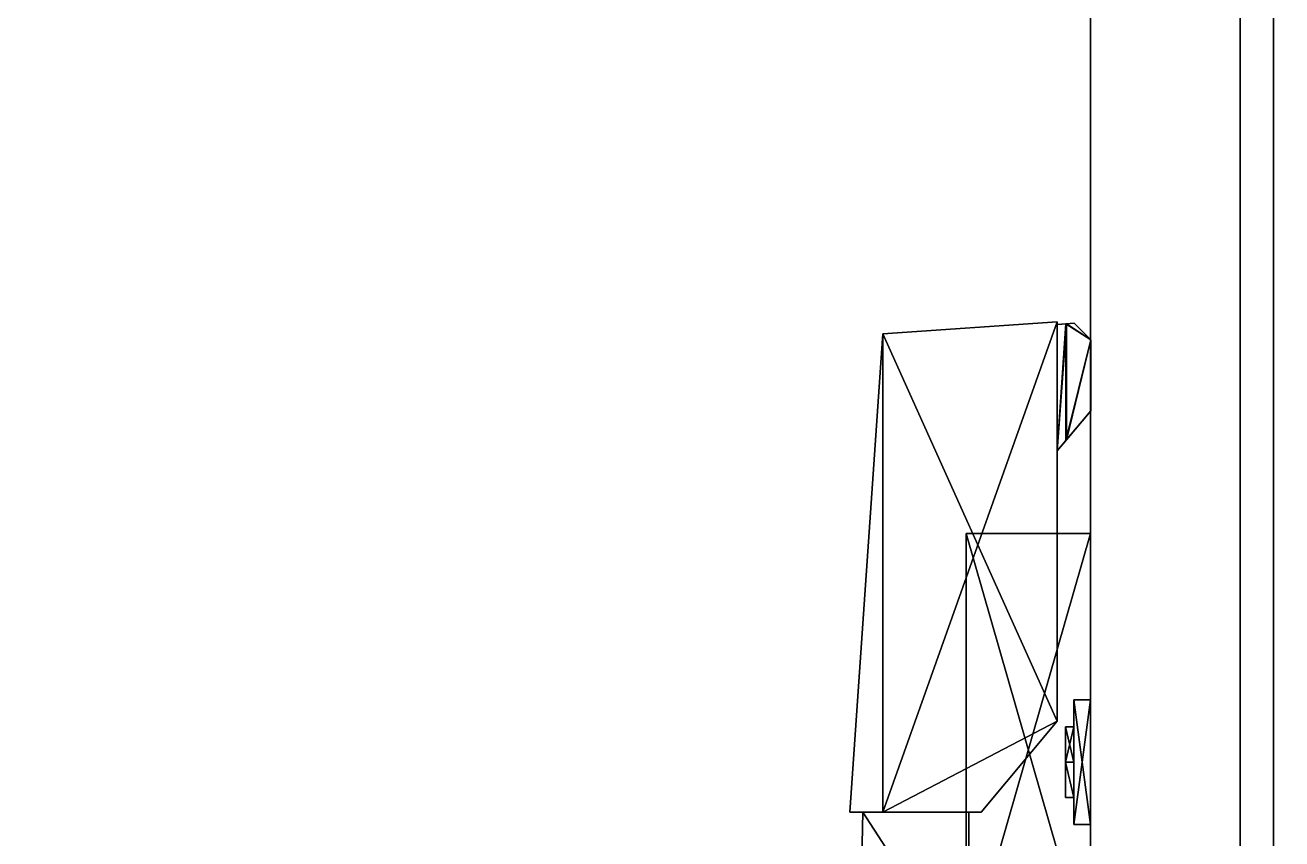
# Model space of a CAD drawing. Extents: x 0 to 7800, y -5130 to 1.
# Drawn here: x 6334.7 to 6485.7, y -691.2 to -593.4 of the extents above; entities that cross this region are included whole.
import ezdxf

# ---------------------------------------------------------------- set-up
doc = ezdxf.new("R2010")
doc.units = 0
for name, color, linetype in [('LAYER0', 7, 'CONTINUOUS'), ('LAYER2', 7, 'CONTINUOUS'), ('LAYER481', 253, 'CONTINUOUS'), ('LAYER515', 7, 'CONTINUOUS'), ('LAYER532', 7, 'CONTINUOUS'), ('LAYER533', 7, 'CONTINUOUS'), ('LAYER536', 253, 'CONTINUOUS'), ('LAYER537', 253, 'CONTINUOUS'), ('LAYER539', 253, 'CONTINUOUS'), ('LAYER540', 253, 'CONTINUOUS'), ('LAYER546', 253, 'CONTINUOUS'), ('LAYER667', 35, 'CONTINUOUS'), ('LAYER907', 2, 'CONTINUOUS')]:
    doc.layers.add(name, color=color, linetype=linetype)

msp = doc.modelspace()

# ---------------------------------------------------------------- linework, layer by layer
at = {"layer": 'LAYER0'}
for points, invisible_edges in [([(7199.692, -1929.002, -5), (5130.692, -289.002, -5), (7199.692, 0.998, -5), (7199.692, -1929.002, -5)], 7), ([(5130.692, -289.002), (7199.692, -1929.002), (5130.692, 0.998), (5130.692, -289.002)], 3), ([(5130.692, 0.998), (7199.692, -1929.002), (7199.692, 0.998), (5130.692, 0.998)], 3), ([(4825.692, -1929.002, -5), (5130.692, -289.002, -5), (7199.692, -1929.002, -5), (4825.692, -1929.002, -5)], 3), ([(5130.692, -289.002), (4825.692, -1929.002), (7199.692, -1929.002), (5130.692, -289.002)], 5)]:
    msp.add_3dface(points, dxfattribs=dict(at, invisible_edges=invisible_edges))
at = {"layer": 'LAYER481', "invisible_edges": 1}
for points in [[(6480.695, -149, 1992), (5280.695, -739, 1992), (5280.695, -149, 1992), (6480.695, -149, 1992)], [(5280.695, -739, 1992), (6480.695, -149, 1992), (6480.695, -739, 1992), (5280.695, -739, 1992)], [(6480.695, -739, 2010), (5280.695, -149, 2010), (5280.695, -739, 2010), (6480.695, -739, 2010)], [(5280.695, -149, 2010), (6480.695, -739, 2010), (6480.695, -149, 2010), (5280.695, -149, 2010)], [(6480.695, -149, 1992), (6480.695, -739, 2010), (6480.695, -739, 1992), (6480.695, -149, 1992)], [(6480.695, -739, 2010), (6480.695, -149, 1992), (6480.695, -149, 2010), (6480.695, -739, 2010)]]:
    msp.add_3dface(points, dxfattribs=at)
at = {"layer": 'LAYER515', "invisible_edges": 1}
for points in [[(6462.695, -149, 2010), (6462.695, -719, 2380), (6462.695, -149, 2380), (6462.695, -149, 2010)], [(6462.695, -719, 2380), (6462.695, -149, 2010), (6462.695, -719, 2010), (6462.695, -719, 2380)], [(6462.695, -149, 2010), (6480.695, -719, 2010), (6462.695, -719, 2010), (6462.695, -149, 2010)], [(6480.695, -719, 2010), (6462.695, -149, 2010), (6480.695, -149, 2010), (6480.695, -719, 2010)], [(6480.695, -149, 2380), (6462.695, -719, 2380), (6480.695, -719, 2380), (6480.695, -149, 2380)], [(6462.695, -719, 2380), (6480.695, -149, 2380), (6462.695, -149, 2380), (6462.695, -719, 2380)], [(6480.695, -719, 2010), (6480.695, -149, 2380), (6480.695, -719, 2380), (6480.695, -719, 2010)], [(6480.695, -149, 2380), (6480.695, -719, 2010), (6480.695, -149, 2010), (6480.695, -149, 2380)]]:
    msp.add_3dface(points, dxfattribs=at)
at = {"layer": 'LAYER532', "invisible_edges": 1}
for points in [[(6462.695, -149, 2011), (5898.695, -719, 2011), (5898.695, -149, 2011), (6462.695, -149, 2011)], [(5898.695, -719, 2011), (6462.695, -149, 2011), (6462.695, -719, 2011), (5898.695, -719, 2011)], [(6462.695, -719, 2029), (5898.695, -149, 2029), (5898.695, -719, 2029), (6462.695, -719, 2029)], [(5898.695, -149, 2029), (6462.695, -719, 2029), (6462.695, -149, 2029), (5898.695, -149, 2029)], [(6462.695, -149, 2011), (6462.695, -719, 2029), (6462.695, -719, 2011), (6462.695, -149, 2011)], [(6462.695, -719, 2029), (6462.695, -149, 2011), (6462.695, -149, 2029), (6462.695, -719, 2029)]]:
    msp.add_3dface(points, dxfattribs=at)
at = {"layer": 'LAYER533', "invisible_edges": 1}
for points in [[(5898.695, -149, 2379), (6462.695, -719, 2379), (6462.695, -149, 2379), (5898.695, -149, 2379)], [(6462.695, -719, 2379), (5898.695, -149, 2379), (5898.695, -719, 2379), (6462.695, -719, 2379)], [(5898.695, -719, 2361), (6462.695, -149, 2361), (6462.695, -719, 2361), (5898.695, -719, 2361)], [(6462.695, -149, 2361), (5898.695, -719, 2361), (5898.695, -149, 2361), (6462.695, -149, 2361)], [(6462.695, -149, 2361), (6462.695, -719, 2379), (6462.695, -719, 2361), (6462.695, -149, 2361)], [(6462.695, -719, 2379), (6462.695, -149, 2361), (6462.695, -149, 2379), (6462.695, -719, 2379)]]:
    msp.add_3dface(points, dxfattribs=at)
at = {"layer": 'LAYER536'}
for points in [[(6458.695, -629.0423, 2121.8), (6437.77, -630.5056, 2121.8), (6437.77, -688.011, 2121.8), (6458.695, -629.0423, 2121.8)], [(6458.695, -629.0423, 2121.8), (6437.77, -688.011, 2121.8), (6458.695, -677.0402, 2121.8), (6458.695, -629.0423, 2121.8)], [(6458.695, -629.0423, 2104.2), (6437.77, -630.5056, 2104.2), (6458.695, -629.0423, 2121.8), (6458.695, -629.0423, 2104.2)], [(6458.695, -629.0423, 2121.8), (6437.77, -630.5056, 2104.2), (6437.77, -630.5056, 2121.8), (6458.695, -629.0423, 2121.8)], [(6437.77, -630.5056, 2104.2), (6458.695, -629.0423, 2104.2), (6458.695, -677.0402, 2104.2), (6437.77, -630.5056, 2104.2)], [(6458.695, -629.0423, 2104.2), (6458.695, -629.0423, 2121.8), (6458.695, -677.0402, 2121.8), (6458.695, -629.0423, 2104.2)], [(6458.695, -629.0423, 2104.2), (6458.695, -677.0402, 2121.8), (6458.695, -677.0402, 2104.2), (6458.695, -629.0423, 2104.2)], [(6458.695, -629.3698, 2121.171), (6459.727, -629.2977, 2122.125), (6459.819, -629.2913, 2121.525), (6458.695, -629.3698, 2121.171)], [(6459.819, -643.2256, 2121.525), (6458.695, -644.5651, 2121.171), (6459.819, -629.2913, 2121.525), (6459.819, -643.2256, 2121.525)], [(6459.819, -629.2913, 2121.525), (6458.695, -644.5651, 2121.171), (6458.695, -629.3698, 2121.171), (6459.819, -629.2913, 2121.525)], [(6459.727, -629.2977, 2103.875), (6458.695, -629.3698, 2104.829), (6459.819, -629.2913, 2104.475), (6459.727, -629.2977, 2103.875)], [(6458.695, -644.5651, 2104.829), (6459.819, -643.2256, 2104.475), (6459.819, -629.2913, 2104.475), (6458.695, -644.5651, 2104.829)], [(6458.695, -644.5651, 2104.829), (6459.819, -629.2913, 2104.475), (6458.695, -629.3698, 2104.829), (6458.695, -644.5651, 2104.829)], [(6458.695, -629.3698, 2121.8), (6458.695, -644.5651, 2121.8), (6459.727, -629.2977, 2122.125), (6458.695, -629.3698, 2121.8)], [(6459.727, -629.2977, 2122.125), (6458.695, -644.5651, 2121.8), (6459.727, -643.3355, 2122.125), (6459.727, -629.2977, 2122.125)], [(6458.695, -629.3698, 2121.171), (6458.695, -629.3698, 2121.8), (6459.727, -629.2977, 2122.125), (6458.695, -629.3698, 2121.171)], [(6458.695, -644.5651, 2104.2), (6458.695, -629.3698, 2104.2), (6459.727, -629.2977, 2103.875), (6458.695, -644.5651, 2104.2)], [(6458.695, -644.5651, 2104.2), (6459.727, -629.2977, 2103.875), (6459.727, -643.3355, 2103.875), (6458.695, -644.5651, 2104.2)], [(6458.695, -629.3698, 2104.2), (6458.695, -629.3698, 2104.829), (6459.727, -629.2977, 2103.875), (6458.695, -629.3698, 2104.2)], [(6460.745, -629.2314, 2122.125), (6459.727, -629.2977, 2122.125), (6462.745, -631.2314, 2122.125), (6460.745, -629.2314, 2122.125)], [(6459.727, -629.2977, 2103.875), (6460.745, -629.2314, 2103.875), (6462.745, -631.2314, 2103.875), (6459.727, -629.2977, 2103.875)], [(6460.745, -629.2314, 2122.125), (6459.819, -629.2913, 2121.525), (6459.727, -629.2977, 2122.125), (6460.745, -629.2314, 2122.125)], [(6459.819, -629.2913, 2104.475), (6460.745, -629.2314, 2103.875), (6459.727, -629.2977, 2103.875), (6459.819, -629.2913, 2104.475)], [(6459.727, -643.3355, 2122.125), (6462.745, -631.2314, 2122.125), (6459.727, -629.2977, 2122.125), (6459.727, -643.3355, 2122.125)], [(6462.745, -631.2314, 2103.875), (6459.727, -643.3355, 2103.875), (6459.727, -629.2977, 2103.875), (6462.745, -631.2314, 2103.875)], [(6460.745, -629.2314, 2121.525), (6462.745, -631.2314, 2121.525), (6459.819, -629.2913, 2121.525), (6460.745, -629.2314, 2121.525)], [(6462.745, -631.2314, 2104.475), (6460.745, -629.2314, 2104.475), (6459.819, -629.2913, 2104.475), (6462.745, -631.2314, 2104.475)], [(6460.745, -629.2314, 2121.525), (6459.819, -629.2913, 2121.525), (6460.745, -629.2314, 2122.125), (6460.745, -629.2314, 2121.525)], [(6459.819, -629.2913, 2104.475), (6460.745, -629.2314, 2104.475), (6460.745, -629.2314, 2103.875), (6459.819, -629.2913, 2104.475)], [(6462.745, -631.2314, 2121.525), (6459.819, -643.2256, 2121.525), (6459.819, -629.2913, 2121.525), (6462.745, -631.2314, 2121.525)], [(6459.819, -643.2256, 2104.475), (6462.745, -631.2314, 2104.475), (6459.819, -629.2913, 2104.475), (6459.819, -643.2256, 2104.475)], [(6462.745, -631.2314, 2121.525), (6460.745, -629.2314, 2121.525), (6462.745, -631.2314, 2122.125), (6462.745, -631.2314, 2121.525)], [(6462.745, -631.2314, 2122.125), (6460.745, -629.2314, 2121.525), (6460.745, -629.2314, 2122.125), (6462.745, -631.2314, 2122.125)], [(6460.745, -629.2314, 2104.475), (6462.745, -631.2314, 2104.475), (6462.745, -631.2314, 2103.875), (6460.745, -629.2314, 2104.475)], [(6460.745, -629.2314, 2104.475), (6462.745, -631.2314, 2103.875), (6460.745, -629.2314, 2103.875), (6460.745, -629.2314, 2104.475)], [(6437.77, -688.011, 2105.6), (6433.795, -688.011, 2105.6), (6437.77, -630.5056, 2105.6), (6437.77, -688.011, 2105.6)], [(6433.795, -688.011, 2120.4), (6437.77, -688.011, 2120.4), (6437.77, -630.5056, 2120.4), (6433.795, -688.011, 2120.4)], [(6433.795, -688.011, 2120.4), (6437.77, -630.5056, 2120.4), (6437.77, -630.5056, 2105.6), (6433.795, -688.011, 2120.4)], [(6433.795, -688.011, 2120.4), (6437.77, -630.5056, 2105.6), (6433.795, -688.011, 2105.6), (6433.795, -688.011, 2120.4)], [(6437.77, -630.5056, 2104.2), (6458.695, -677.0402, 2104.2), (6437.77, -688.011, 2104.2), (6437.77, -630.5056, 2104.2)], [(6437.77, -688.011, 2104.2), (6437.77, -688.011, 2105.6), (6437.77, -630.5056, 2105.6), (6437.77, -688.011, 2104.2)], [(6437.77, -688.011, 2104.2), (6437.77, -630.5056, 2105.6), (6437.77, -630.5056, 2104.2), (6437.77, -688.011, 2104.2)], [(6437.77, -630.5056, 2121.8), (6437.77, -630.5056, 2120.4), (6437.77, -688.011, 2121.8), (6437.77, -630.5056, 2121.8)], [(6437.77, -688.011, 2121.8), (6437.77, -630.5056, 2120.4), (6437.77, -688.011, 2120.4), (6437.77, -688.011, 2121.8)], [(6459.727, -643.3355, 2122.125), (6462.745, -639.7385, 2122.125), (6462.745, -631.2314, 2122.125), (6459.727, -643.3355, 2122.125)], [(6462.745, -639.7385, 2103.875), (6459.727, -643.3355, 2103.875), (6462.745, -631.2314, 2103.875), (6462.745, -639.7385, 2103.875)], [(6462.745, -639.7385, 2121.525), (6459.819, -643.2256, 2121.525), (6462.745, -631.2314, 2121.525), (6462.745, -639.7385, 2121.525)], [(6459.819, -643.2256, 2104.475), (6462.745, -639.7385, 2104.475), (6462.745, -631.2314, 2104.475), (6459.819, -643.2256, 2104.475)], [(6462.745, -639.7385, 2121.525), (6462.745, -631.2314, 2121.525), (6462.745, -631.2314, 2122.125), (6462.745, -639.7385, 2121.525)], [(6462.745, -639.7385, 2121.525), (6462.745, -631.2314, 2122.125), (6462.745, -639.7385, 2122.125), (6462.745, -639.7385, 2121.525)], [(6462.745, -631.2314, 2104.475), (6462.745, -639.7385, 2104.475), (6462.745, -631.2314, 2103.875), (6462.745, -631.2314, 2104.475)], [(6462.745, -631.2314, 2103.875), (6462.745, -639.7385, 2104.475), (6462.745, -639.7385, 2103.875), (6462.745, -631.2314, 2103.875)], [(6459.819, -643.2256, 2121.525), (6462.745, -639.7385, 2122.125), (6459.727, -643.3355, 2122.125), (6459.819, -643.2256, 2121.525)], [(6462.745, -639.7385, 2103.875), (6459.819, -643.2256, 2104.475), (6459.727, -643.3355, 2103.875), (6462.745, -639.7385, 2103.875)], [(6459.819, -643.2256, 2121.525), (6462.745, -639.7385, 2121.525), (6462.745, -639.7385, 2122.125), (6459.819, -643.2256, 2121.525)], [(6462.745, -639.7385, 2104.475), (6459.819, -643.2256, 2104.475), (6462.745, -639.7385, 2103.875), (6462.745, -639.7385, 2104.475)], [(6458.695, -644.5651, 2121.171), (6459.819, -643.2256, 2121.525), (6459.727, -643.3355, 2122.125), (6458.695, -644.5651, 2121.171)], [(6459.819, -643.2256, 2104.475), (6458.695, -644.5651, 2104.829), (6459.727, -643.3355, 2103.875), (6459.819, -643.2256, 2104.475)], [(6458.695, -644.5651, 2121.171), (6459.727, -643.3355, 2122.125), (6458.695, -644.5651, 2121.8), (6458.695, -644.5651, 2121.171)], [(6459.727, -643.3355, 2103.875), (6458.695, -644.5651, 2104.829), (6458.695, -644.5651, 2104.2), (6459.727, -643.3355, 2103.875)], [(6437.77, -688.011, 2121.8), (6449.553, -688.011, 2121.8), (6458.695, -677.0402, 2121.8), (6437.77, -688.011, 2121.8)], [(6437.77, -688.011, 2104.2), (6458.695, -677.0402, 2104.2), (6449.553, -688.011, 2104.2), (6437.77, -688.011, 2104.2)], [(6449.553, -688.011, 2104.2), (6458.695, -677.0402, 2104.2), (6458.695, -677.0402, 2121.8), (6449.553, -688.011, 2104.2)], [(6449.553, -688.011, 2104.2), (6458.695, -677.0402, 2121.8), (6449.553, -688.011, 2121.8), (6449.553, -688.011, 2104.2)], [(6433.795, -688.011, 2120.4), (6433.795, -688.011, 2105.6), (6437.77, -688.011, 2120.4), (6433.795, -688.011, 2120.4)], [(6437.77, -688.011, 2120.4), (6433.795, -688.011, 2105.6), (6437.77, -688.011, 2105.6), (6437.77, -688.011, 2120.4)], [(6435.361, -688.011, 2119.7), (6434.97, -705.2454, 2119.7), (6448.07, -707.666, 2119.7), (6435.361, -688.011, 2119.7)], [(6434.97, -705.2454, 2106.3), (6434.97, -705.2454, 2119.7), (6435.361, -688.011, 2119.7), (6434.97, -705.2454, 2106.3)], [(6434.97, -705.2454, 2106.3), (6435.361, -688.011, 2119.7), (6435.361, -688.011, 2106.3), (6434.97, -705.2454, 2106.3)], [(6434.97, -705.2454, 2106.3), (6435.361, -688.011, 2106.3), (6448.07, -707.666, 2106.3), (6434.97, -705.2454, 2106.3)], [(6435.361, -688.011, 2119.7), (6448.07, -707.666, 2119.7), (6448.07, -688.011, 2119.7), (6435.361, -688.011, 2119.7)], [(6448.07, -707.666, 2106.3), (6435.361, -688.011, 2106.3), (6448.07, -688.011, 2106.3), (6448.07, -707.666, 2106.3)], [(6437.77, -688.011, 2121.8), (6437.77, -688.011, 2104.2), (6449.553, -688.011, 2121.8), (6437.77, -688.011, 2121.8)], [(6449.553, -688.011, 2121.8), (6437.77, -688.011, 2104.2), (6449.553, -688.011, 2104.2), (6449.553, -688.011, 2121.8)], [(6448.07, -707.666, 2106.3), (6448.07, -688.011, 2106.3), (6448.07, -707.666, 2119.7), (6448.07, -707.666, 2106.3)], [(6448.07, -707.666, 2119.7), (6448.07, -688.011, 2106.3), (6448.07, -688.011, 2119.7), (6448.07, -707.666, 2119.7)]]:
    msp.add_3dface(points, dxfattribs=at)
at = {"layer": 'LAYER537'}
for points in [[(6462.695, -706.5, 2106.217), (6447.773, -706.5, 2106.217), (6462.695, -654.5, 2106.217), (6462.695, -706.5, 2106.217)], [(6462.695, -654.5, 2106.217), (6447.773, -706.5, 2106.217), (6447.773, -654.5, 2106.217), (6462.695, -654.5, 2106.217)], [(6462.695, -654.5, 2106.217), (6447.773, -654.5, 2106.217), (6462.695, -654.5, 2119.783), (6462.695, -654.5, 2106.217)], [(6462.695, -654.5, 2119.783), (6447.773, -654.5, 2106.217), (6447.773, -654.5, 2119.783), (6462.695, -654.5, 2119.783)], [(6462.695, -654.5, 2119.783), (6447.773, -654.5, 2119.783), (6462.695, -706.5, 2119.783), (6462.695, -654.5, 2119.783)], [(6462.695, -706.5, 2119.783), (6447.773, -654.5, 2119.783), (6447.773, -706.5, 2119.783), (6462.695, -706.5, 2119.783)], [(6447.773, -706.5, 2106.217), (6447.773, -706.5, 2119.783), (6447.773, -654.5, 2106.217), (6447.773, -706.5, 2106.217)], [(6447.773, -654.5, 2106.217), (6447.773, -706.5, 2119.783), (6447.773, -654.5, 2119.783), (6447.773, -654.5, 2106.217)], [(6460.705, -689.5, 2139), (6462.695, -689.5, 2139), (6462.695, -674.5, 2139), (6460.705, -689.5, 2139)], [(6460.705, -689.5, 2139), (6462.695, -674.5, 2139), (6460.705, -674.5, 2139), (6460.705, -689.5, 2139)], [(6460.705, -674.5, 2139), (6462.695, -674.5, 2139), (6462.695, -674.5, 2087), (6460.705, -674.5, 2139)], [(6460.705, -674.5, 2139), (6462.695, -674.5, 2087), (6460.705, -674.5, 2087), (6460.705, -674.5, 2139)], [(6460.705, -674.5, 2087), (6462.695, -674.5, 2087), (6462.695, -689.5, 2087), (6460.705, -674.5, 2087)], [(6460.705, -674.5, 2087), (6462.695, -689.5, 2087), (6460.705, -689.5, 2087), (6460.705, -674.5, 2087)], [(6460.705, -689.5, 2087), (6460.705, -689.5, 2139), (6460.705, -674.5, 2139), (6460.705, -689.5, 2087)], [(6460.705, -689.5, 2087), (6460.705, -674.5, 2139), (6460.705, -674.5, 2087), (6460.705, -689.5, 2087)], [(6459.71, -682, 2126.291), (6459.71, -677.7574, 2131.087), (6460.705, -682, 2126.291), (6459.71, -682, 2126.291)], [(6460.705, -682, 2126.291), (6459.71, -677.7574, 2131.087), (6460.705, -677.7574, 2131.087), (6460.705, -682, 2126.291)], [(6459.71, -677.7574, 2131.087), (6459.71, -682, 2135.883), (6460.705, -677.7574, 2131.087), (6459.71, -677.7574, 2131.087)], [(6460.705, -677.7574, 2131.087), (6459.71, -682, 2135.883), (6460.705, -682, 2135.883), (6460.705, -677.7574, 2131.087)], [(6459.71, -682, 2135.883), (6459.71, -677.7574, 2131.087), (6459.71, -686.2426, 2131.087), (6459.71, -682, 2135.883)], [(6459.71, -686.2426, 2131.087), (6459.71, -677.7574, 2131.087), (6459.71, -682, 2126.291), (6459.71, -686.2426, 2131.087)], [(6459.71, -682, 2090.117), (6459.71, -677.7574, 2094.913), (6460.705, -682, 2090.117), (6459.71, -682, 2090.117)], [(6460.705, -682, 2090.117), (6459.71, -677.7574, 2094.913), (6460.705, -677.7574, 2094.913), (6460.705, -682, 2090.117)], [(6459.71, -677.7574, 2094.913), (6459.71, -682, 2099.709), (6460.705, -677.7574, 2094.913), (6459.71, -677.7574, 2094.913)], [(6460.705, -677.7574, 2094.913), (6459.71, -682, 2099.709), (6460.705, -682, 2099.709), (6460.705, -677.7574, 2094.913)], [(6459.71, -682, 2099.709), (6459.71, -677.7574, 2094.913), (6459.71, -686.2426, 2094.913), (6459.71, -682, 2099.709)], [(6459.71, -686.2426, 2094.913), (6459.71, -677.7574, 2094.913), (6459.71, -682, 2090.117), (6459.71, -686.2426, 2094.913)], [(6460.705, -682, 2135.883), (6460.705, -677.7574, 2131.087), (6460.705, -682, 2126.291), (6460.705, -682, 2135.883)], [(6460.705, -682, 2099.709), (6460.705, -677.7574, 2094.913), (6460.705, -682, 2090.117), (6460.705, -682, 2099.709)], [(6459.71, -686.2426, 2131.087), (6459.71, -682, 2126.291), (6460.705, -686.2426, 2131.087), (6459.71, -686.2426, 2131.087)], [(6460.705, -686.2426, 2131.087), (6459.71, -682, 2126.291), (6460.705, -682, 2126.291), (6460.705, -686.2426, 2131.087)], [(6460.705, -682, 2135.883), (6459.71, -682, 2135.883), (6460.705, -686.2426, 2131.087), (6460.705, -682, 2135.883)], [(6460.705, -686.2426, 2131.087), (6459.71, -682, 2135.883), (6459.71, -686.2426, 2131.087), (6460.705, -686.2426, 2131.087)], [(6459.71, -686.2426, 2094.913), (6459.71, -682, 2090.117), (6460.705, -686.2426, 2094.913), (6459.71, -686.2426, 2094.913)], [(6460.705, -686.2426, 2094.913), (6459.71, -682, 2090.117), (6460.705, -682, 2090.117), (6460.705, -686.2426, 2094.913)], [(6460.705, -682, 2099.709), (6459.71, -682, 2099.709), (6460.705, -686.2426, 2094.913), (6460.705, -682, 2099.709)], [(6460.705, -686.2426, 2094.913), (6459.71, -682, 2099.709), (6459.71, -686.2426, 2094.913), (6460.705, -686.2426, 2094.913)], [(6460.705, -682, 2135.883), (6460.705, -682, 2126.291), (6460.705, -686.2426, 2131.087), (6460.705, -682, 2135.883)], [(6460.705, -682, 2099.709), (6460.705, -682, 2090.117), (6460.705, -686.2426, 2094.913), (6460.705, -682, 2099.709)], [(6462.695, -689.5, 2087), (6462.695, -689.5, 2139), (6460.705, -689.5, 2139), (6462.695, -689.5, 2087)], [(6462.695, -689.5, 2087), (6460.705, -689.5, 2139), (6460.705, -689.5, 2087), (6462.695, -689.5, 2087)]]:
    msp.add_3dface(points, dxfattribs=at)
at = {"layer": 'LAYER539'}
for points in [[(6458.695, -629.0423, 2285.8), (6437.77, -630.5056, 2285.8), (6437.77, -688.011, 2285.8), (6458.695, -629.0423, 2285.8)], [(6458.695, -629.0423, 2285.8), (6437.77, -688.011, 2285.8), (6458.695, -677.0402, 2285.8), (6458.695, -629.0423, 2285.8)], [(6458.695, -629.0423, 2268.2), (6437.77, -630.5056, 2268.2), (6458.695, -629.0423, 2285.8), (6458.695, -629.0423, 2268.2)], [(6458.695, -629.0423, 2285.8), (6437.77, -630.5056, 2268.2), (6437.77, -630.5056, 2285.8), (6458.695, -629.0423, 2285.8)], [(6437.77, -630.5056, 2268.2), (6458.695, -629.0423, 2268.2), (6458.695, -677.0402, 2268.2), (6437.77, -630.5056, 2268.2)], [(6458.695, -629.0423, 2268.2), (6458.695, -629.0423, 2285.8), (6458.695, -677.0402, 2285.8), (6458.695, -629.0423, 2268.2)], [(6458.695, -629.0423, 2268.2), (6458.695, -677.0402, 2285.8), (6458.695, -677.0402, 2268.2), (6458.695, -629.0423, 2268.2)], [(6458.695, -629.3698, 2285.171), (6459.727, -629.2977, 2286.125), (6459.819, -629.2913, 2285.525), (6458.695, -629.3698, 2285.171)], [(6459.819, -643.2256, 2285.525), (6458.695, -644.5651, 2285.171), (6459.819, -629.2913, 2285.525), (6459.819, -643.2256, 2285.525)], [(6459.819, -629.2913, 2285.525), (6458.695, -644.5651, 2285.171), (6458.695, -629.3698, 2285.171), (6459.819, -629.2913, 2285.525)], [(6459.727, -629.2977, 2267.875), (6458.695, -629.3698, 2268.829), (6459.819, -629.2913, 2268.475), (6459.727, -629.2977, 2267.875)], [(6458.695, -644.5651, 2268.829), (6459.819, -643.2256, 2268.475), (6459.819, -629.2913, 2268.475), (6458.695, -644.5651, 2268.829)], [(6458.695, -644.5651, 2268.829), (6459.819, -629.2913, 2268.475), (6458.695, -629.3698, 2268.829), (6458.695, -644.5651, 2268.829)], [(6458.695, -629.3698, 2285.8), (6458.695, -644.5651, 2285.8), (6459.727, -629.2977, 2286.125), (6458.695, -629.3698, 2285.8)], [(6459.727, -629.2977, 2286.125), (6458.695, -644.5651, 2285.8), (6459.727, -643.3355, 2286.125), (6459.727, -629.2977, 2286.125)], [(6458.695, -629.3698, 2285.171), (6458.695, -629.3698, 2285.8), (6459.727, -629.2977, 2286.125), (6458.695, -629.3698, 2285.171)], [(6458.695, -644.5651, 2268.2), (6458.695, -629.3698, 2268.2), (6459.727, -629.2977, 2267.875), (6458.695, -644.5651, 2268.2)], [(6458.695, -644.5651, 2268.2), (6459.727, -629.2977, 2267.875), (6459.727, -643.3355, 2267.875), (6458.695, -644.5651, 2268.2)], [(6458.695, -629.3698, 2268.2), (6458.695, -629.3698, 2268.829), (6459.727, -629.2977, 2267.875), (6458.695, -629.3698, 2268.2)], [(6460.745, -629.2314, 2286.125), (6459.727, -629.2977, 2286.125), (6462.745, -631.2314, 2286.125), (6460.745, -629.2314, 2286.125)], [(6459.727, -629.2977, 2267.875), (6460.745, -629.2314, 2267.875), (6462.745, -631.2314, 2267.875), (6459.727, -629.2977, 2267.875)], [(6460.745, -629.2314, 2286.125), (6459.819, -629.2913, 2285.525), (6459.727, -629.2977, 2286.125), (6460.745, -629.2314, 2286.125)], [(6459.819, -629.2913, 2268.475), (6460.745, -629.2314, 2267.875), (6459.727, -629.2977, 2267.875), (6459.819, -629.2913, 2268.475)], [(6459.727, -643.3355, 2286.125), (6462.745, -631.2314, 2286.125), (6459.727, -629.2977, 2286.125), (6459.727, -643.3355, 2286.125)], [(6462.745, -631.2314, 2267.875), (6459.727, -643.3355, 2267.875), (6459.727, -629.2977, 2267.875), (6462.745, -631.2314, 2267.875)], [(6460.745, -629.2314, 2285.525), (6462.745, -631.2314, 2285.525), (6459.819, -629.2913, 2285.525), (6460.745, -629.2314, 2285.525)], [(6462.745, -631.2314, 2268.475), (6460.745, -629.2314, 2268.475), (6459.819, -629.2913, 2268.475), (6462.745, -631.2314, 2268.475)], [(6460.745, -629.2314, 2285.525), (6459.819, -629.2913, 2285.525), (6460.745, -629.2314, 2286.125), (6460.745, -629.2314, 2285.525)], [(6459.819, -629.2913, 2268.475), (6460.745, -629.2314, 2268.475), (6460.745, -629.2314, 2267.875), (6459.819, -629.2913, 2268.475)], [(6462.745, -631.2314, 2285.525), (6459.819, -643.2256, 2285.525), (6459.819, -629.2913, 2285.525), (6462.745, -631.2314, 2285.525)], [(6459.819, -643.2256, 2268.475), (6462.745, -631.2314, 2268.475), (6459.819, -629.2913, 2268.475), (6459.819, -643.2256, 2268.475)], [(6462.745, -631.2314, 2285.525), (6460.745, -629.2314, 2285.525), (6462.745, -631.2314, 2286.125), (6462.745, -631.2314, 2285.525)], [(6462.745, -631.2314, 2286.125), (6460.745, -629.2314, 2285.525), (6460.745, -629.2314, 2286.125), (6462.745, -631.2314, 2286.125)], [(6460.745, -629.2314, 2268.475), (6462.745, -631.2314, 2268.475), (6462.745, -631.2314, 2267.875), (6460.745, -629.2314, 2268.475)], [(6460.745, -629.2314, 2268.475), (6462.745, -631.2314, 2267.875), (6460.745, -629.2314, 2267.875), (6460.745, -629.2314, 2268.475)], [(6437.77, -688.011, 2269.6), (6433.795, -688.011, 2269.6), (6437.77, -630.5056, 2269.6), (6437.77, -688.011, 2269.6)], [(6433.795, -688.011, 2284.4), (6437.77, -688.011, 2284.4), (6437.77, -630.5056, 2284.4), (6433.795, -688.011, 2284.4)], [(6433.795, -688.011, 2284.4), (6437.77, -630.5056, 2284.4), (6437.77, -630.5056, 2269.6), (6433.795, -688.011, 2284.4)], [(6433.795, -688.011, 2284.4), (6437.77, -630.5056, 2269.6), (6433.795, -688.011, 2269.6), (6433.795, -688.011, 2284.4)], [(6437.77, -630.5056, 2268.2), (6458.695, -677.0402, 2268.2), (6437.77, -688.011, 2268.2), (6437.77, -630.5056, 2268.2)], [(6437.77, -688.011, 2268.2), (6437.77, -688.011, 2269.6), (6437.77, -630.5056, 2269.6), (6437.77, -688.011, 2268.2)], [(6437.77, -688.011, 2268.2), (6437.77, -630.5056, 2269.6), (6437.77, -630.5056, 2268.2), (6437.77, -688.011, 2268.2)], [(6437.77, -630.5056, 2285.8), (6437.77, -630.5056, 2284.4), (6437.77, -688.011, 2285.8), (6437.77, -630.5056, 2285.8)], [(6437.77, -688.011, 2285.8), (6437.77, -630.5056, 2284.4), (6437.77, -688.011, 2284.4), (6437.77, -688.011, 2285.8)], [(6459.727, -643.3355, 2286.125), (6462.745, -639.7385, 2286.125), (6462.745, -631.2314, 2286.125), (6459.727, -643.3355, 2286.125)], [(6462.745, -639.7385, 2267.875), (6459.727, -643.3355, 2267.875), (6462.745, -631.2314, 2267.875), (6462.745, -639.7385, 2267.875)], [(6462.745, -639.7385, 2285.525), (6459.819, -643.2256, 2285.525), (6462.745, -631.2314, 2285.525), (6462.745, -639.7385, 2285.525)], [(6459.819, -643.2256, 2268.475), (6462.745, -639.7385, 2268.475), (6462.745, -631.2314, 2268.475), (6459.819, -643.2256, 2268.475)], [(6462.745, -639.7385, 2285.525), (6462.745, -631.2314, 2285.525), (6462.745, -631.2314, 2286.125), (6462.745, -639.7385, 2285.525)], [(6462.745, -639.7385, 2285.525), (6462.745, -631.2314, 2286.125), (6462.745, -639.7385, 2286.125), (6462.745, -639.7385, 2285.525)], [(6462.745, -631.2314, 2268.475), (6462.745, -639.7385, 2268.475), (6462.745, -631.2314, 2267.875), (6462.745, -631.2314, 2268.475)], [(6462.745, -631.2314, 2267.875), (6462.745, -639.7385, 2268.475), (6462.745, -639.7385, 2267.875), (6462.745, -631.2314, 2267.875)], [(6459.819, -643.2256, 2285.525), (6462.745, -639.7385, 2286.125), (6459.727, -643.3355, 2286.125), (6459.819, -643.2256, 2285.525)], [(6462.745, -639.7385, 2267.875), (6459.819, -643.2256, 2268.475), (6459.727, -643.3355, 2267.875), (6462.745, -639.7385, 2267.875)], [(6459.819, -643.2256, 2285.525), (6462.745, -639.7385, 2285.525), (6462.745, -639.7385, 2286.125), (6459.819, -643.2256, 2285.525)], [(6462.745, -639.7385, 2268.475), (6459.819, -643.2256, 2268.475), (6462.745, -639.7385, 2267.875), (6462.745, -639.7385, 2268.475)], [(6458.695, -644.5651, 2285.171), (6459.819, -643.2256, 2285.525), (6459.727, -643.3355, 2286.125), (6458.695, -644.5651, 2285.171)], [(6459.819, -643.2256, 2268.475), (6458.695, -644.5651, 2268.829), (6459.727, -643.3355, 2267.875), (6459.819, -643.2256, 2268.475)], [(6458.695, -644.5651, 2285.171), (6459.727, -643.3355, 2286.125), (6458.695, -644.5651, 2285.8), (6458.695, -644.5651, 2285.171)], [(6459.727, -643.3355, 2267.875), (6458.695, -644.5651, 2268.829), (6458.695, -644.5651, 2268.2), (6459.727, -643.3355, 2267.875)], [(6437.77, -688.011, 2285.8), (6449.553, -688.011, 2285.8), (6458.695, -677.0402, 2285.8), (6437.77, -688.011, 2285.8)], [(6437.77, -688.011, 2268.2), (6458.695, -677.0402, 2268.2), (6449.553, -688.011, 2268.2), (6437.77, -688.011, 2268.2)], [(6449.553, -688.011, 2268.2), (6458.695, -677.0402, 2268.2), (6458.695, -677.0402, 2285.8), (6449.553, -688.011, 2268.2)], [(6449.553, -688.011, 2268.2), (6458.695, -677.0402, 2285.8), (6449.553, -688.011, 2285.8), (6449.553, -688.011, 2268.2)], [(6433.795, -688.011, 2284.4), (6433.795, -688.011, 2269.6), (6437.77, -688.011, 2284.4), (6433.795, -688.011, 2284.4)], [(6437.77, -688.011, 2284.4), (6433.795, -688.011, 2269.6), (6437.77, -688.011, 2269.6), (6437.77, -688.011, 2284.4)], [(6435.361, -688.011, 2283.7), (6434.97, -705.2454, 2283.7), (6448.07, -707.666, 2283.7), (6435.361, -688.011, 2283.7)], [(6434.97, -705.2454, 2270.3), (6434.97, -705.2454, 2283.7), (6435.361, -688.011, 2283.7), (6434.97, -705.2454, 2270.3)], [(6434.97, -705.2454, 2270.3), (6435.361, -688.011, 2283.7), (6435.361, -688.011, 2270.3), (6434.97, -705.2454, 2270.3)], [(6434.97, -705.2454, 2270.3), (6435.361, -688.011, 2270.3), (6448.07, -707.666, 2270.3), (6434.97, -705.2454, 2270.3)], [(6435.361, -688.011, 2283.7), (6448.07, -707.666, 2283.7), (6448.07, -688.011, 2283.7), (6435.361, -688.011, 2283.7)], [(6448.07, -707.666, 2270.3), (6435.361, -688.011, 2270.3), (6448.07, -688.011, 2270.3), (6448.07, -707.666, 2270.3)], [(6437.77, -688.011, 2285.8), (6437.77, -688.011, 2268.2), (6449.553, -688.011, 2285.8), (6437.77, -688.011, 2285.8)], [(6449.553, -688.011, 2285.8), (6437.77, -688.011, 2268.2), (6449.553, -688.011, 2268.2), (6449.553, -688.011, 2285.8)], [(6448.07, -707.666, 2270.3), (6448.07, -688.011, 2270.3), (6448.07, -707.666, 2283.7), (6448.07, -707.666, 2270.3)], [(6448.07, -707.666, 2283.7), (6448.07, -688.011, 2270.3), (6448.07, -688.011, 2283.7), (6448.07, -707.666, 2283.7)]]:
    msp.add_3dface(points, dxfattribs=at)
at = {"layer": 'LAYER540'}
for points in [[(6462.695, -706.5, 2270.217), (6447.773, -706.5, 2270.217), (6462.695, -654.5, 2270.217), (6462.695, -706.5, 2270.217)], [(6462.695, -654.5, 2270.217), (6447.773, -706.5, 2270.217), (6447.773, -654.5, 2270.217), (6462.695, -654.5, 2270.217)], [(6462.695, -654.5, 2270.217), (6447.773, -654.5, 2270.217), (6462.695, -654.5, 2283.783), (6462.695, -654.5, 2270.217)], [(6462.695, -654.5, 2283.783), (6447.773, -654.5, 2270.217), (6447.773, -654.5, 2283.783), (6462.695, -654.5, 2283.783)], [(6462.695, -654.5, 2283.783), (6447.773, -654.5, 2283.783), (6462.695, -706.5, 2283.783), (6462.695, -654.5, 2283.783)], [(6462.695, -706.5, 2283.783), (6447.773, -654.5, 2283.783), (6447.773, -706.5, 2283.783), (6462.695, -706.5, 2283.783)], [(6447.773, -706.5, 2270.217), (6447.773, -706.5, 2283.783), (6447.773, -654.5, 2270.217), (6447.773, -706.5, 2270.217)], [(6447.773, -654.5, 2270.217), (6447.773, -706.5, 2283.783), (6447.773, -654.5, 2283.783), (6447.773, -654.5, 2270.217)], [(6460.705, -689.5, 2303), (6462.695, -689.5, 2303), (6462.695, -674.5, 2303), (6460.705, -689.5, 2303)], [(6460.705, -689.5, 2303), (6462.695, -674.5, 2303), (6460.705, -674.5, 2303), (6460.705, -689.5, 2303)], [(6460.705, -674.5, 2303), (6462.695, -674.5, 2303), (6462.695, -674.5, 2251), (6460.705, -674.5, 2303)], [(6460.705, -674.5, 2303), (6462.695, -674.5, 2251), (6460.705, -674.5, 2251), (6460.705, -674.5, 2303)], [(6460.705, -674.5, 2251), (6462.695, -674.5, 2251), (6462.695, -689.5, 2251), (6460.705, -674.5, 2251)], [(6460.705, -674.5, 2251), (6462.695, -689.5, 2251), (6460.705, -689.5, 2251), (6460.705, -674.5, 2251)], [(6460.705, -689.5, 2251), (6460.705, -689.5, 2303), (6460.705, -674.5, 2303), (6460.705, -689.5, 2251)], [(6460.705, -689.5, 2251), (6460.705, -674.5, 2303), (6460.705, -674.5, 2251), (6460.705, -689.5, 2251)], [(6459.71, -682, 2290.291), (6459.71, -677.7574, 2295.087), (6460.705, -682, 2290.291), (6459.71, -682, 2290.291)], [(6460.705, -682, 2290.291), (6459.71, -677.7574, 2295.087), (6460.705, -677.7574, 2295.087), (6460.705, -682, 2290.291)], [(6459.71, -677.7574, 2295.087), (6459.71, -682, 2299.883), (6460.705, -677.7574, 2295.087), (6459.71, -677.7574, 2295.087)], [(6460.705, -677.7574, 2295.087), (6459.71, -682, 2299.883), (6460.705, -682, 2299.883), (6460.705, -677.7574, 2295.087)], [(6459.71, -682, 2299.883), (6459.71, -677.7574, 2295.087), (6459.71, -686.2426, 2295.087), (6459.71, -682, 2299.883)], [(6459.71, -686.2426, 2295.087), (6459.71, -677.7574, 2295.087), (6459.71, -682, 2290.291), (6459.71, -686.2426, 2295.087)], [(6459.71, -682, 2254.117), (6459.71, -677.7574, 2258.913), (6460.705, -682, 2254.117), (6459.71, -682, 2254.117)], [(6460.705, -682, 2254.117), (6459.71, -677.7574, 2258.913), (6460.705, -677.7574, 2258.913), (6460.705, -682, 2254.117)], [(6459.71, -677.7574, 2258.913), (6459.71, -682, 2263.709), (6460.705, -677.7574, 2258.913), (6459.71, -677.7574, 2258.913)], [(6460.705, -677.7574, 2258.913), (6459.71, -682, 2263.709), (6460.705, -682, 2263.709), (6460.705, -677.7574, 2258.913)], [(6459.71, -682, 2263.709), (6459.71, -677.7574, 2258.913), (6459.71, -686.2426, 2258.913), (6459.71, -682, 2263.709)], [(6459.71, -686.2426, 2258.913), (6459.71, -677.7574, 2258.913), (6459.71, -682, 2254.117), (6459.71, -686.2426, 2258.913)], [(6460.705, -682, 2299.883), (6460.705, -677.7574, 2295.087), (6460.705, -682, 2290.291), (6460.705, -682, 2299.883)], [(6460.705, -682, 2263.709), (6460.705, -677.7574, 2258.913), (6460.705, -682, 2254.117), (6460.705, -682, 2263.709)], [(6459.71, -686.2426, 2295.087), (6459.71, -682, 2290.291), (6460.705, -686.2426, 2295.087), (6459.71, -686.2426, 2295.087)], [(6460.705, -686.2426, 2295.087), (6459.71, -682, 2290.291), (6460.705, -682, 2290.291), (6460.705, -686.2426, 2295.087)], [(6460.705, -682, 2299.883), (6459.71, -682, 2299.883), (6460.705, -686.2426, 2295.087), (6460.705, -682, 2299.883)], [(6460.705, -686.2426, 2295.087), (6459.71, -682, 2299.883), (6459.71, -686.2426, 2295.087), (6460.705, -686.2426, 2295.087)], [(6459.71, -686.2426, 2258.913), (6459.71, -682, 2254.117), (6460.705, -686.2426, 2258.913), (6459.71, -686.2426, 2258.913)], [(6460.705, -686.2426, 2258.913), (6459.71, -682, 2254.117), (6460.705, -682, 2254.117), (6460.705, -686.2426, 2258.913)], [(6460.705, -682, 2263.709), (6459.71, -682, 2263.709), (6460.705, -686.2426, 2258.913), (6460.705, -682, 2263.709)], [(6460.705, -686.2426, 2258.913), (6459.71, -682, 2263.709), (6459.71, -686.2426, 2258.913), (6460.705, -686.2426, 2258.913)], [(6460.705, -682, 2299.883), (6460.705, -682, 2290.291), (6460.705, -686.2426, 2295.087), (6460.705, -682, 2299.883)], [(6460.705, -682, 2263.709), (6460.705, -682, 2254.117), (6460.705, -686.2426, 2258.913), (6460.705, -682, 2263.709)], [(6462.695, -689.5, 2251), (6462.695, -689.5, 2303), (6460.705, -689.5, 2303), (6462.695, -689.5, 2251)], [(6462.695, -689.5, 2251), (6460.705, -689.5, 2303), (6460.705, -689.5, 2251), (6462.695, -689.5, 2251)]]:
    msp.add_3dface(points, dxfattribs=at)
at = {"layer": 'LAYER546', "invisible_edges": 1}
for points in [[(6484.695, -149, 180), (6502.695, -719, 180), (6484.695, -719, 180), (6484.695, -149, 180)], [(6502.695, -719, 180), (6484.695, -149, 180), (6502.695, -149, 180), (6502.695, -719, 180)], [(6502.695, -149, 2380), (6484.695, -719, 2380), (6502.695, -719, 2380), (6502.695, -149, 2380)], [(6484.695, -719, 2380), (6502.695, -149, 2380), (6484.695, -149, 2380), (6484.695, -719, 2380)], [(6484.695, -719, 2380), (6484.695, -149, 180), (6484.695, -719, 180), (6484.695, -719, 2380)], [(6484.695, -149, 180), (6484.695, -719, 2380), (6484.695, -149, 2380), (6484.695, -149, 180)]]:
    msp.add_3dface(points, dxfattribs=at)
at = {"layer": 'LAYER667', "invisible_edges": 1}
for points in [[(6484.695, -854, 880), (5280.695, -149, 880), (6484.695, -149, 880), (6484.695, -854, 880)], [(5280.695, -149, 880), (6484.695, -854, 880), (5280.695, -854, 880), (5280.695, -149, 880)], [(5280.695, -854, 930), (6484.695, -149, 930), (5280.695, -149, 930), (5280.695, -854, 930)], [(6484.695, -149, 930), (5280.695, -854, 930), (6484.695, -854, 930), (6484.695, -149, 930)], [(6484.695, -149, 930), (6484.695, -854, 880), (6484.695, -149, 880), (6484.695, -149, 930)], [(6484.695, -854, 880), (6484.695, -149, 930), (6484.695, -854, 930), (6484.695, -854, 880)]]:
    msp.add_3dface(points, dxfattribs=at)
at = {"layer": 'LAYER907'}
for points, invisible_edges in [([(7049.695, -759, 2446), (5280.695, -439, 2446), (7049.695, -149, 2446), (7049.695, -759, 2446)], 3), ([(5280.695, -439, 2657), (7049.695, -759, 2657), (5280.695, -149, 2657), (5280.695, -439, 2657)], 3), ([(5280.695, -149, 2657), (7049.695, -759, 2657), (7049.695, -149, 2657), (5280.695, -149, 2657)], 1), ([(3830.695, -759, 2446), (3880.695, -439, 2446), (7049.695, -759, 2446), (3830.695, -759, 2446)], 3), ([(3880.695, -439, 2657), (3830.695, -759, 2657), (7049.695, -759, 2657), (3880.695, -439, 2657)], 5), ([(7049.695, -759, 2446), (3880.695, -439, 2446), (5280.695, -439, 2446), (7049.695, -759, 2446)], 5), ([(3880.695, -439, 2657), (7049.695, -759, 2657), (5280.695, -439, 2657), (3880.695, -439, 2657)], 3)]:
    msp.add_3dface(points, dxfattribs=dict(at, invisible_edges=invisible_edges))

# ---------------------------------------------------------------- meshes
at = {"layer": 'LAYER2'}
mesh = msp.add_polymesh((14, 2), dxfattribs=at)
for k, corner in enumerate([(1175.695, -1705, 2657), (-0.0002, -1705, 2657), (1175.695, -204, 2657), (1175.695, -1705, 2657), (3880.695, -204, 2657), (1175.695, -204, 2657), (3880.695, -439, 2657), (3880.695, -204, 2657), (5280.695, -439, 2657), (3880.695, -439, 2657), (5280.695, -149, 2657), (5280.695, -439, 2657), (7049.695, -149, 2657), (5280.695, -149, 2657), (7049.695, -289, 2657), (7049.695, -149, 2657), (7649.695, -289, 2657), (7049.695, -289, 2657), (7649.695, -1684, 2657), (7649.695, -289, 2657), (7049.695, -1684, 2657), (7649.695, -1684, 2657), (7049.695, -1779, 2657), (7049.695, -1684, 2657), (3151.695, -1779, 2657), (7049.695, -1779, 2657), (3151.695, -1929, 2657), (7199.695, -1929, 2657)]):
    mesh.set_mesh_vertex(divmod(k, 2), corner)

doc.saveas('drawing.dxf')
